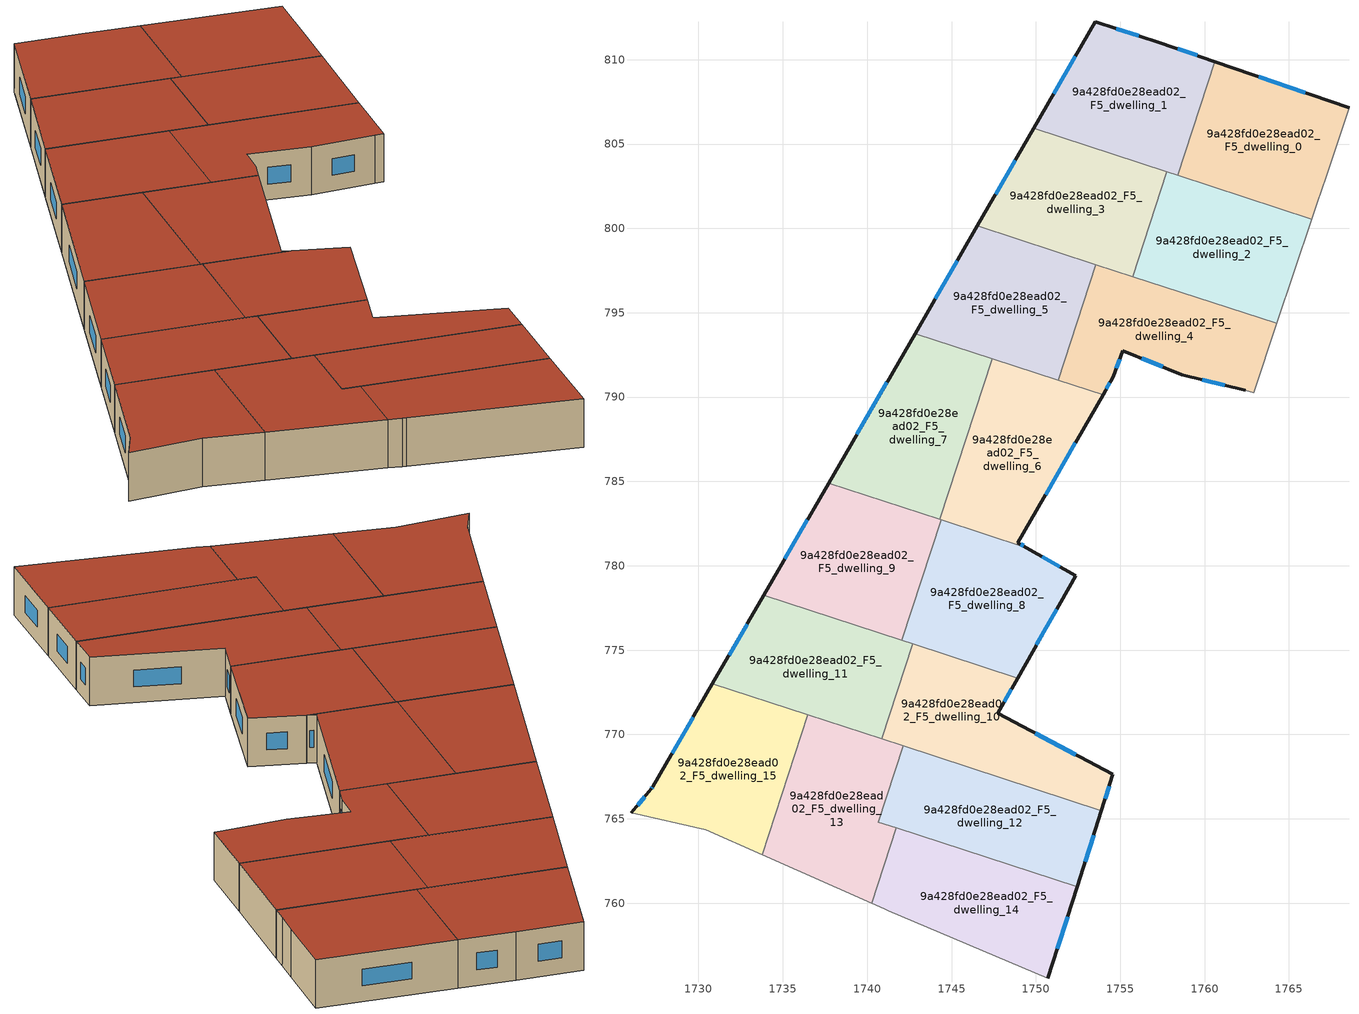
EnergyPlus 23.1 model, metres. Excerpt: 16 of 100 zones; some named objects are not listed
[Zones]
9a428fd0e28ead02_F5_dwelling_0
 floor to 9a428fd0e28ead02_F4_dwelling_0 (EU_floor_Construction): 1768.56,807.14 1767.2,803.07 1766.68,801.53 1766.35,800.55 1758.42,803.14 1760.62,809.88 z15
 wall outside (EU_wall_Construction): 1768.56,807.14 1760.62,809.88 z15:18
 wall to 9a428fd0e28ead02_F5_dwelling_1 (EU_wall_Construction): 1760.62,809.88 1758.42,803.14 z15:18
 wall adiabatic (EU_wall_Construction): 1766.35,800.55 1766.68,801.53 1767.2,803.07 1768.56,807.14 z15:18
 wall to 9a428fd0e28ead02_F5_dwelling_2 (EU_wall_Construction): 1758.42,803.14 1766.35,800.55 z15:18
 window (EU_Window_Construction): 1765.98,808.03 1763.2,808.99 z15.98:17.02
 roof outside (EU_roof_Construction): 1766.68,801.53 1767.2,803.07 1768.56,807.14 1760.62,809.88 1758.42,803.14 1766.35,800.55 z18
9a428fd0e28ead02_F5_dwelling_1
 floor to 9a428fd0e28ead02_F4_dwelling_1 (EU_floor_Construction): 1760.62,809.88 1758.42,803.14 1749.87,805.92 1753.53,812.25 1757.35,811.01 z15
 wall outside (EU_wall_Construction): 1760.62,809.88 1757.35,811.01 1753.53,812.25 1749.87,805.92 z15:18
 wall to 9a428fd0e28ead02_F5_dwelling_3 (EU_wall_Construction): 1749.87,805.92 1757.77,803.35 z15:18
 wall to 9a428fd0e28ead02_F5_dwelling_2 (EU_wall_Construction): 1757.77,803.35 1758.42,803.14 z15:18
 window (EU_Window_Construction): 1756.11,811.41 1754.77,811.85 / 1759.55,810.25 1758.41,810.64 / 1752.34,810.19 1751.06,807.98 z15.98:17.02
 roof outside (EU_roof_Construction): 1758.42,803.14 1760.62,809.88 1757.35,811.01 1753.53,812.25 1749.87,805.92 z18
9a428fd0e28ead02_F5_dwelling_10
 floor to 9a428fd0e28ead02_F4_dwelling_10 (EU_floor_Construction): 1748.92,773.35 1747.74,771.26 1754.57,767.63 1753.89,765.49 1740.85,769.74 1742.69,775.38 z15
 wall outside (EU_wall_Construction): 1753.89,765.49 1754.57,767.63 1747.74,771.26 1748.92,773.35 z15:18
 wall to 9a428fd0e28ead02_F5_dwelling_11 (EU_wall_Construction): 1742.69,775.38 1740.85,769.74 z15:18
 wall to 9a428fd0e28ead02_F5_dwelling_12 (EU_wall_Construction): 1742.12,769.32 1753.89,765.49 z15:18
 wall to 9a428fd0e28ead02_F5_dwelling_8 (EU_wall_Construction): 1748.92,773.35 1742.69,775.38 z15:18
 wall to 9a428fd0e28ead02_F5_dwelling_13 (EU_wall_Construction): 1740.85,769.74 1742.12,769.32 z15:18
 window (EU_Window_Construction): 1748.12,771.94 1748.54,772.67 / 1752.35,768.81 1749.96,770.08 / 1754.11,766.19 1754.35,766.94 z15.98:17.02
 roof outside (EU_roof_Construction): 1753.89,765.49 1754.57,767.63 1747.74,771.26 1748.92,773.35 1742.69,775.38 1740.85,769.74 z18
9a428fd0e28ead02_F5_dwelling_11
 floor to 9a428fd0e28ead02_F4_dwelling_11 (EU_floor_Construction): 1742.69,775.38 1740.85,769.74 1730.83,773 1733.86,778.25 z15
 wall outside (EU_wall_Construction): 1733.86,778.25 1730.83,773 z15:18
 wall to 9a428fd0e28ead02_F5_dwelling_9 (EU_wall_Construction): 1742.06,775.58 1733.86,778.25 z15:18
 wall to 9a428fd0e28ead02_F5_dwelling_15 (EU_wall_Construction): 1730.83,773 1736.48,771.16 z15:18
 wall to 9a428fd0e28ead02_F5_dwelling_13 (EU_wall_Construction): 1736.48,771.16 1740.86,769.74 z15:18
 wall to 9a428fd0e28ead02_F5_dwelling_8 (EU_wall_Construction): 1742.69,775.37 1742.06,775.58 z15:18
 window (EU_Window_Construction): 1732.88,776.54 1731.82,774.71 z15.98:17.02
 roof outside (EU_roof_Construction): 1740.85,769.74 1742.69,775.38 1733.86,778.25 1730.83,773 z18
9a428fd0e28ead02_F5_dwelling_12
 floor to 9a428fd0e28ead02_F4_dwelling_12 (EU_floor_Construction): 1753.89,765.49 1752.44,760.97 1740.66,764.81 1742.12,769.32 z15
 wall outside (EU_wall_Construction): 1752.44,760.97 1753.89,765.49 z15:18
 wall to 9a428fd0e28ead02_F5_dwelling_13 (EU_wall_Construction): 1742.12,769.32 1740.66,764.81 1741.72,764.47 z15:18
 wall to 9a428fd0e28ead02_F5_dwelling_14 (EU_wall_Construction): 1741.72,764.47 1752.44,760.97 z15:18
 window (EU_Window_Construction): 1752.91,762.44 1753.42,764.02 z15.98:17.02
 roof outside (EU_roof_Construction): 1752.44,760.97 1753.89,765.49 1742.12,769.32 1740.66,764.81 z18
9a428fd0e28ead02_F5_dwelling_13
 floor to 9a428fd0e28ead02_F4_dwelling_13 (EU_floor_Construction): 1742.12,769.32 1740.66,764.81 1741.72,764.47 1740.27,760 1733.78,762.87 1736.48,771.16 z15
 wall to 9a428fd0e28ead02_F5_dwelling_14 (EU_wall_Construction): 1740.27,760 1741.72,764.47 z15:18
 wall adiabatic (EU_wall_Construction): 1733.78,762.87 1740.27,760 z15:18
 wall to 9a428fd0e28ead02_F5_dwelling_15 (EU_wall_Construction): 1736.48,771.16 1733.78,762.87 z15:18
 roof outside (EU_roof_Construction): 1740.27,760 1741.72,764.47 1740.66,764.81 1742.12,769.32 1736.48,771.16 1733.78,762.87 z18
9a428fd0e28ead02_F5_dwelling_14
 floor to 9a428fd0e28ead02_F4_dwelling_14 (EU_floor_Construction): 1752.44,760.97 1750.71,755.55 1741.25,759.56 1741.02,759.67 1740.27,760 1741.72,764.47 z15
 wall outside (EU_wall_Construction): 1750.71,755.55 1752.44,760.97 z15:18
 wall adiabatic (EU_wall_Construction): 1740.27,760 1741.02,759.67 1741.25,759.56 1750.71,755.55 z15:18
 window (EU_Window_Construction): 1751.27,757.31 1751.88,759.21 z15.98:17.02
 roof outside (EU_roof_Construction): 1750.71,755.55 1752.44,760.97 1741.72,764.47 1740.27,760 1741.02,759.67 1741.25,759.56 z18
9a428fd0e28ead02_F5_dwelling_15
 floor to 9a428fd0e28ead02_F4_dwelling_15 (EU_floor_Construction): 1736.48,771.16 1733.78,762.87 1730.44,764.35 1726,765.35 1727.19,766.77 1727.3,766.9 1730.83,773 z15
 wall outside (EU_wall_Construction): 1730.83,773 1727.3,766.9 1727.19,766.77 1726,765.35 z15:18
 wall adiabatic (EU_wall_Construction): 1726,765.35 1730.44,764.35 1733.78,762.87 z15:18
 window (EU_Window_Construction): 1727.27,766.86 1727.23,766.81 / 1729.68,771.02 1728.45,768.88 / 1726.81,766.31 1726.39,765.81 z15.98:17.02
 roof outside (EU_roof_Construction): 1733.78,762.87 1736.48,771.16 1730.83,773 1727.3,766.9 1727.19,766.77 1726,765.35 1730.44,764.35 z18
9a428fd0e28ead02_F5_dwelling_2
 floor to 9a428fd0e28ead02_F4_dwelling_2 (EU_floor_Construction): 1766.35,800.55 1764.29,794.36 1755.75,797.14 1757.77,803.35 z15
 wall to 9a428fd0e28ead02_F5_dwelling_3 (EU_wall_Construction): 1757.77,803.35 1755.75,797.14 z15:18
 wall adiabatic (EU_wall_Construction): 1764.29,794.36 1766.35,800.55 z15:18
 wall to 9a428fd0e28ead02_F5_dwelling_4 (EU_wall_Construction): 1755.75,797.14 1764.29,794.36 z15:18
 roof outside (EU_roof_Construction): 1764.29,794.36 1766.35,800.55 1757.77,803.35 1755.75,797.14 z18
9a428fd0e28ead02_F5_dwelling_3
 floor to 9a428fd0e28ead02_F4_dwelling_3 (EU_floor_Construction): 1757.77,803.35 1755.75,797.14 1746.53,800.14 1749.87,805.92 z15
 wall outside (EU_wall_Construction): 1749.87,805.92 1746.53,800.14 z15:18
 wall to 9a428fd0e28ead02_F5_dwelling_5 (EU_wall_Construction): 1746.53,800.14 1753.55,797.86 z15:18
 wall to 9a428fd0e28ead02_F5_dwelling_4 (EU_wall_Construction): 1753.55,797.86 1755.75,797.14 z15:18
 window (EU_Window_Construction): 1748.78,804.04 1747.62,802.02 z15.98:17.02
 roof outside (EU_roof_Construction): 1755.75,797.14 1757.77,803.35 1749.87,805.92 1746.53,800.14 z18
9a428fd0e28ead02_F5_dwelling_4
 floor to 9a428fd0e28ead02_F4_dwelling_4 (EU_floor_Construction): 1764.29,794.36 1762.92,790.25 1762.42,790.4 1758.65,791.32 1755.15,792.76 1754.59,791.2 1753.98,790.14 1751.32,791 1753.55,797.86 z15
 wall outside (EU_wall_Construction): 1753.98,790.14 1754.59,791.2 1755.15,792.76 1758.65,791.32 1762.42,790.4 z15:18
 wall to 9a428fd0e28ead02_F5_dwelling_5 (EU_wall_Construction): 1753.55,797.86 1751.32,791 z15:18
 wall adiabatic (EU_wall_Construction): 1762.42,790.4 1762.92,790.25 1764.29,794.36 z15:18
 wall to 9a428fd0e28ead02_F5_dwelling_6 (EU_wall_Construction): 1751.32,791 1753.98,790.14 z15:18
 window (EU_Window_Construction): 1754.77,791.71 1754.97,792.25 / 1754.18,790.48 1754.39,790.85 / 1759.88,791.02 1761.19,790.7 / 1756.29,792.29 1757.51,791.79 z15.98:17.02
 roof outside (EU_roof_Construction): 1762.92,790.25 1764.29,794.36 1753.55,797.86 1751.32,791 1753.98,790.14 1754.59,791.2 1755.15,792.76 1758.65,791.32 1762.42,790.4 z18
9a428fd0e28ead02_F5_dwelling_5
 floor to 9a428fd0e28ead02_F4_dwelling_5 (EU_floor_Construction): 1753.55,797.86 1751.32,791 1742.84,793.76 1746.53,800.14 z15
 wall outside (EU_wall_Construction): 1746.53,800.14 1742.84,793.76 z15:18
 wall to 9a428fd0e28ead02_F5_dwelling_7 (EU_wall_Construction): 1742.84,793.76 1747.41,792.28 z15:18
 wall to 9a428fd0e28ead02_F5_dwelling_6 (EU_wall_Construction): 1747.41,792.28 1751.32,791 z15:18
 window (EU_Window_Construction): 1745.33,798.07 1744.04,795.84 z15.98:17.02
 roof outside (EU_roof_Construction): 1751.32,791 1753.55,797.86 1746.53,800.14 1742.84,793.76 z18
9a428fd0e28ead02_F5_dwelling_6
 floor to 9a428fd0e28ead02_F4_dwelling_6 (EU_floor_Construction): 1753.98,790.14 1748.94,781.37 1749.44,781.08 1744.3,782.75 1747.41,792.28 z15
 wall outside (EU_wall_Construction): 1749.44,781.08 1748.94,781.37 1753.98,790.14 z15:18
 wall to 9a428fd0e28ead02_F5_dwelling_7 (EU_wall_Construction): 1747.41,792.28 1744.3,782.75 z15:18
 wall to 9a428fd0e28ead02_F5_dwelling_8 (EU_wall_Construction): 1744.39,782.73 1749.44,781.08 z15:18
 wall to 9a428fd0e28ead02_F5_dwelling_9 (EU_wall_Construction): 1744.3,782.75 1744.39,782.73 z15:18
 window (EU_Window_Construction): 1750.58,784.22 1752.34,787.29 / 1749.28,781.18 1749.1,781.28 z15.98:17.02
 roof outside (EU_roof_Construction): 1749.44,781.08 1748.94,781.37 1753.98,790.14 1747.41,792.28 1744.3,782.75 z18
9a428fd0e28ead02_F5_dwelling_7
 floor to 9a428fd0e28ead02_F4_dwelling_7 (EU_floor_Construction): 1747.41,792.28 1744.3,782.75 1737.71,784.9 1742.84,793.76 z15
 wall outside (EU_wall_Construction): 1742.84,793.76 1737.71,784.9 z15:18
 wall to 9a428fd0e28ead02_F5_dwelling_9 (EU_wall_Construction): 1737.71,784.9 1744.3,782.75 z15:18
 window (EU_Window_Construction): 1741.17,790.88 1739.38,787.78 z15.98:17.02
 roof outside (EU_roof_Construction): 1744.3,782.75 1747.41,792.28 1742.84,793.76 1737.71,784.9 z18
9a428fd0e28ead02_F5_dwelling_8
 floor to 9a428fd0e28ead02_F4_dwelling_8 (EU_floor_Construction): 1752.35,779.41 1748.92,773.35 1742.06,775.58 1744.39,782.73 1749.44,781.08 z15
 wall outside (EU_wall_Construction): 1748.92,773.35 1752.35,779.41 1749.44,781.08 z15:18
 wall to 9a428fd0e28ead02_F5_dwelling_9 (EU_wall_Construction): 1744.39,782.73 1742.06,775.58 z15:18
 window (EU_Window_Construction): 1750.04,775.32 1751.23,777.44 / 1751.4,779.95 1750.39,780.54 z15.98:17.02
 roof outside (EU_roof_Construction): 1748.92,773.35 1752.35,779.41 1749.44,781.08 1744.39,782.73 1742.06,775.58 z18
9a428fd0e28ead02_F5_dwelling_9
 floor to 9a428fd0e28ead02_F4_dwelling_9 (EU_floor_Construction): 1744.39,782.73 1742.06,775.58 1733.86,778.25 1737.71,784.9 z15
 wall outside (EU_wall_Construction): 1737.71,784.9 1733.86,778.25 z15:18
 window (EU_Window_Construction): 1736.46,782.74 1735.12,780.41 z15.98:17.02
 roof outside (EU_roof_Construction): 1742.06,775.58 1744.39,782.73 1737.71,784.9 1733.86,778.25 z18
[Building]
EU S2 Campaign: North Axis=0; Terrain=City; Solar Distribution=FullExterior
[Site:Location]
Bologna: Latitude=44.5; Longitude=11.25; Time Zone=1; Elevation=37
[SizingPeriod:WeatherFileDays]
AnnualSizingPeriod: Begin Month=1; Begin Day of Month=1; End Month=12; End Day of Month=31; Day of Week for Start Day=Monday; Use Weather File Daylight Saving Period=No; Use Weather File Rain and Snow Indicators=No
[MATERIAL]
EU_InternalMass_Material: Roughness=MediumRough; Thickness=0.1; Conductivity=1; Density=1800; Specific Heat=900; Thermal Absorptance=0.9; Solar Absorptance=0.7; Visible Absorptance=0.7
[MATERIAL:NOMASS] Roughness=MediumRough; Thermal Absorptance=0.9; Solar Absorptance=0.7; Visible Absorptance=0.7
Name | Thermal Resistance
EU_wall_NoMass | 0.905828
EU_roof_NoMass | 0.37593
EU_floor_NoMass | 0.67114
[WINDOWMATERIAL:SIMPLEGLAZINGSYSTEM]
EU_Window_SimpleGlazing: UFactor=4.52486; Solar Heat Gain Coefficient=0.85; Visible Transmittance=0.85
[CONSTRUCTION]
EU_wall_Construction: EU_wall_NoMass
EU_roof_Construction: EU_roof_NoMass
EU_floor_Construction: EU_floor_NoMass
EU_Window_Construction: EU_Window_SimpleGlazing
EU_InternalMass_Construction: EU_InternalMass_Material
[ZONE] Type=1; Multiplier=1; Ceiling Height=autocalculate; Floor Area=autocalculate; Part of Total Floor Area=Yes
Name | Volume
9a428fd0e28ead02_F5_dwelling_0 | 176.299
9a428fd0e28ead02_F5_dwelling_1 | 176.317
9a428fd0e28ead02_F5_dwelling_10 | 176.316
9a428fd0e28ead02_F5_dwelling_11; 9a428fd0e28ead02_F5_dwelling_8 | 176.314
9a428fd0e28ead02_F5_dwelling_12 | 176.288
9a428fd0e28ead02_F5_dwelling_13; 9a428fd0e28ead02_F5_dwelling_6 | 176.306
9a428fd0e28ead02_F5_dwelling_14 | 176.318
9a428fd0e28ead02_F5_dwelling_15 | 176.297
9a428fd0e28ead02_F5_dwelling_2 | 176.302
9a428fd0e28ead02_F5_dwelling_3 | 176.283
9a428fd0e28ead02_F5_dwelling_4 | 176.29
9a428fd0e28ead02_F5_dwelling_5 | 176.311
9a428fd0e28ead02_F5_dwelling_7 | 176.298
9a428fd0e28ead02_F5_dwelling_9 | 176.309
[INTERNALMASS] Construction=EU_InternalMass_Construction
Name | Zone or ZoneList | Surface Area
9a428fd0e28ead02_F5_dwelling_0_EU_InternalMass | 9a428fd0e28ead02_F5_dwelling_0 | 58.7665
9a428fd0e28ead02_F5_dwelling_1_EU_InternalMass | 9a428fd0e28ead02_F5_dwelling_1 | 58.7744
9a428fd0e28ead02_F5_dwelling_2_EU_InternalMass | 9a428fd0e28ead02_F5_dwelling_2 | 58.7672
9a428fd0e28ead02_F5_dwelling_3_EU_InternalMass | 9a428fd0e28ead02_F5_dwelling_3 | 58.7617
9a428fd0e28ead02_F5_dwelling_4_EU_InternalMass | 9a428fd0e28ead02_F5_dwelling_4 | 58.7632
9a428fd0e28ead02_F5_dwelling_5_EU_InternalMass | 9a428fd0e28ead02_F5_dwelling_5 | 58.7719
9a428fd0e28ead02_F5_dwelling_6_EU_InternalMass | 9a428fd0e28ead02_F5_dwelling_6 | 58.7709
9a428fd0e28ead02_F5_dwelling_7_EU_InternalMass | 9a428fd0e28ead02_F5_dwelling_7 | 58.7636
9a428fd0e28ead02_F5_dwelling_8_EU_InternalMass | 9a428fd0e28ead02_F5_dwelling_8 | 58.7719
9a428fd0e28ead02_F5_dwelling_9_EU_InternalMass | 9a428fd0e28ead02_F5_dwelling_9 | 58.7702
9a428fd0e28ead02_F5_dwelling_10_EU_InternalMass | 9a428fd0e28ead02_F5_dwelling_10 | 58.7738
9a428fd0e28ead02_F5_dwelling_11_EU_InternalMass | 9a428fd0e28ead02_F5_dwelling_11 | 58.7729
9a428fd0e28ead02_F5_dwelling_12_EU_InternalMass | 9a428fd0e28ead02_F5_dwelling_12 | 58.7638
9a428fd0e28ead02_F5_dwelling_13_EU_InternalMass | 9a428fd0e28ead02_F5_dwelling_13 | 58.7687
9a428fd0e28ead02_F5_dwelling_14_EU_InternalMass | 9a428fd0e28ead02_F5_dwelling_14 | 58.7746
9a428fd0e28ead02_F5_dwelling_15_EU_InternalMass | 9a428fd0e28ead02_F5_dwelling_15 | 58.7653
[OTHEREQUIPMENT] Fuel Type=Electricity; Design Level Calculation Method=Watts/Area; Power per Zone Floor Area=1; Fraction Latent=0; Fraction Radiant=0; Fraction Lost=0; Carbon Dioxide Generation Rate=0; EndUse Subcategory=EU_Step8_InternalGains
Name | Zone or ZoneList or Space or SpaceList | Schedule
EU_Step8_InternalGain_9a428fd0e28ead02_F5_dwelling_0_f000 | 9a428fd0e28ead02_F5_dwelling_0 | EU_Step8_GainSchedule_9a428fd0e28ead02_F5_dwelling_0_f000
EU_Step8_InternalGain_9a428fd0e28ead02_F5_dwelling_1_f000 | 9a428fd0e28ead02_F5_dwelling_1 | EU_Step8_GainSchedule_9a428fd0e28ead02_F5_dwelling_1_f000
EU_Step8_InternalGain_9a428fd0e28ead02_F5_dwelling_2_f000 | 9a428fd0e28ead02_F5_dwelling_2 | EU_Step8_GainSchedule_9a428fd0e28ead02_F5_dwelling_2_f000
EU_Step8_InternalGain_9a428fd0e28ead02_F5_dwelling_3_f000 | 9a428fd0e28ead02_F5_dwelling_3 | EU_Step8_GainSchedule_9a428fd0e28ead02_F5_dwelling_3_f000
EU_Step8_InternalGain_9a428fd0e28ead02_F5_dwelling_4_f000 | 9a428fd0e28ead02_F5_dwelling_4 | EU_Step8_GainSchedule_9a428fd0e28ead02_F5_dwelling_4_f000
EU_Step8_InternalGain_9a428fd0e28ead02_F5_dwelling_5_f000 | 9a428fd0e28ead02_F5_dwelling_5 | EU_Step8_GainSchedule_9a428fd0e28ead02_F5_dwelling_5_f000
EU_Step8_InternalGain_9a428fd0e28ead02_F5_dwelling_6_f000 | 9a428fd0e28ead02_F5_dwelling_6 | EU_Step8_GainSchedule_9a428fd0e28ead02_F5_dwelling_6_f000
EU_Step8_InternalGain_9a428fd0e28ead02_F5_dwelling_7_f000 | 9a428fd0e28ead02_F5_dwelling_7 | EU_Step8_GainSchedule_9a428fd0e28ead02_F5_dwelling_7_f000
EU_Step8_InternalGain_9a428fd0e28ead02_F5_dwelling_8_f000 | 9a428fd0e28ead02_F5_dwelling_8 | EU_Step8_GainSchedule_9a428fd0e28ead02_F5_dwelling_8_f000
EU_Step8_InternalGain_9a428fd0e28ead02_F5_dwelling_9_f000 | 9a428fd0e28ead02_F5_dwelling_9 | EU_Step8_GainSchedule_9a428fd0e28ead02_F5_dwelling_9_f000
EU_Step8_InternalGain_9a428fd0e28ead02_F5_dwelling_10_f000 | 9a428fd0e28ead02_F5_dwelling_10 | EU_Step8_GainSchedule_9a428fd0e28ead02_F5_dwelling_10_f000
EU_Step8_InternalGain_9a428fd0e28ead02_F5_dwelling_11_f000 | 9a428fd0e28ead02_F5_dwelling_11 | EU_Step8_GainSchedule_9a428fd0e28ead02_F5_dwelling_11_f000
EU_Step8_InternalGain_9a428fd0e28ead02_F5_dwelling_12_f000 | 9a428fd0e28ead02_F5_dwelling_12 | EU_Step8_GainSchedule_9a428fd0e28ead02_F5_dwelling_12_f000
EU_Step8_InternalGain_9a428fd0e28ead02_F5_dwelling_13_f000 | 9a428fd0e28ead02_F5_dwelling_13 | EU_Step8_GainSchedule_9a428fd0e28ead02_F5_dwelling_13_f000
EU_Step8_InternalGain_9a428fd0e28ead02_F5_dwelling_14_f000 | 9a428fd0e28ead02_F5_dwelling_14 | EU_Step8_GainSchedule_9a428fd0e28ead02_F5_dwelling_14_f000
EU_Step8_InternalGain_9a428fd0e28ead02_F5_dwelling_15_f000 | 9a428fd0e28ead02_F5_dwelling_15 | EU_Step8_GainSchedule_9a428fd0e28ead02_F5_dwelling_15_f000
[ZONEVENTILATION:DESIGNFLOWRATE] Schedule=EU_AlwaysOn; Design Flow Rate Calculation Method=AirChanges/Hour; Air Changes per Hour=0.73129; Ventilation Type=Natural; Fan Pressure Rise=0; Fan Total Efficiency=1; Constant Term Coefficient=1; Temperature Term Coefficient=0; Velocity Term Coefficient=0; Velocity Squared Term Coefficient=0; Minimum Indoor Temperature=-100; Maximum Indoor Temperature=100; Delta Temperature=-100; Minimum Outdoor Temperature=-100; Maximum Outdoor Temperature=100; Maximum Wind Speed=40
Name | Zone or ZoneList or Space or SpaceList
EU_ConstantAir_9a428fd0e28ead02_F5_dwelling_0 | 9a428fd0e28ead02_F5_dwelling_0
EU_ConstantAir_9a428fd0e28ead02_F5_dwelling_1 | 9a428fd0e28ead02_F5_dwelling_1
EU_ConstantAir_9a428fd0e28ead02_F5_dwelling_2 | 9a428fd0e28ead02_F5_dwelling_2
EU_ConstantAir_9a428fd0e28ead02_F5_dwelling_3 | 9a428fd0e28ead02_F5_dwelling_3
EU_ConstantAir_9a428fd0e28ead02_F5_dwelling_4 | 9a428fd0e28ead02_F5_dwelling_4
EU_ConstantAir_9a428fd0e28ead02_F5_dwelling_5 | 9a428fd0e28ead02_F5_dwelling_5
EU_ConstantAir_9a428fd0e28ead02_F5_dwelling_6 | 9a428fd0e28ead02_F5_dwelling_6
EU_ConstantAir_9a428fd0e28ead02_F5_dwelling_7 | 9a428fd0e28ead02_F5_dwelling_7
EU_ConstantAir_9a428fd0e28ead02_F5_dwelling_8 | 9a428fd0e28ead02_F5_dwelling_8
EU_ConstantAir_9a428fd0e28ead02_F5_dwelling_9 | 9a428fd0e28ead02_F5_dwelling_9
EU_ConstantAir_9a428fd0e28ead02_F5_dwelling_10 | 9a428fd0e28ead02_F5_dwelling_10
EU_ConstantAir_9a428fd0e28ead02_F5_dwelling_11 | 9a428fd0e28ead02_F5_dwelling_11
EU_ConstantAir_9a428fd0e28ead02_F5_dwelling_12 | 9a428fd0e28ead02_F5_dwelling_12
EU_ConstantAir_9a428fd0e28ead02_F5_dwelling_13 | 9a428fd0e28ead02_F5_dwelling_13
EU_ConstantAir_9a428fd0e28ead02_F5_dwelling_14 | 9a428fd0e28ead02_F5_dwelling_14
EU_ConstantAir_9a428fd0e28ead02_F5_dwelling_15 | 9a428fd0e28ead02_F5_dwelling_15
[HVACTEMPLATE:ZONE:IDEALLOADSAIRSYSTEM] System Availability Schedule=EU_AlwaysOn; Maximum Heating Supply Air Temperature=50; Minimum Cooling Supply Air Temperature=13; Maximum Heating Supply Air Humidity Ratio=0.0156; Minimum Cooling Supply Air Humidity Ratio=0.0077; Heating Limit=NoLimit; Cooling Limit=NoLimit; Heating Availability Schedule=EU_AlwaysOn; Cooling Availability Schedule=EU_CoolingOff; Dehumidification Control Type=ConstantSensibleHeatRatio; Cooling Sensible Heat Ratio=0.7; Dehumidification Setpoint=60; Humidification Control Type=None; Humidification Setpoint=30; Outdoor Air Method=None; Outdoor Air Flow Rate per Person=0.00944; Outdoor Air Flow Rate per Zone Floor Area=0; Outdoor Air Flow Rate per Zone=0; Demand Controlled Ventilation Type=None; Outdoor Air Economizer Type=NoEconomizer; Heat Recovery Type=None; Sensible Heat Recovery Effectiveness=0.7; Latent Heat Recovery Effectiveness=0.65
Name | Template Thermostat
9a428fd0e28ead02_F5_dwelling_0 | EU_HeatOnly_9a428fd0e28ead02_F5_dwelling_0
9a428fd0e28ead02_F5_dwelling_1 | EU_HeatOnly_9a428fd0e28ead02_F5_dwelling_1
9a428fd0e28ead02_F5_dwelling_2 | EU_HeatOnly_9a428fd0e28ead02_F5_dwelling_2
9a428fd0e28ead02_F5_dwelling_3 | EU_HeatOnly_9a428fd0e28ead02_F5_dwelling_3
9a428fd0e28ead02_F5_dwelling_4 | EU_HeatOnly_9a428fd0e28ead02_F5_dwelling_4
9a428fd0e28ead02_F5_dwelling_5 | EU_HeatOnly_9a428fd0e28ead02_F5_dwelling_5
9a428fd0e28ead02_F5_dwelling_6 | EU_HeatOnly_9a428fd0e28ead02_F5_dwelling_6
9a428fd0e28ead02_F5_dwelling_7 | EU_HeatOnly_9a428fd0e28ead02_F5_dwelling_7
9a428fd0e28ead02_F5_dwelling_8 | EU_HeatOnly_9a428fd0e28ead02_F5_dwelling_8
9a428fd0e28ead02_F5_dwelling_9 | EU_HeatOnly_9a428fd0e28ead02_F5_dwelling_9
9a428fd0e28ead02_F5_dwelling_10 | EU_HeatOnly_9a428fd0e28ead02_F5_dwelling_10
9a428fd0e28ead02_F5_dwelling_11 | EU_HeatOnly_9a428fd0e28ead02_F5_dwelling_11
9a428fd0e28ead02_F5_dwelling_12 | EU_HeatOnly_9a428fd0e28ead02_F5_dwelling_12
9a428fd0e28ead02_F5_dwelling_13 | EU_HeatOnly_9a428fd0e28ead02_F5_dwelling_13
9a428fd0e28ead02_F5_dwelling_14 | EU_HeatOnly_9a428fd0e28ead02_F5_dwelling_14
9a428fd0e28ead02_F5_dwelling_15 | EU_HeatOnly_9a428fd0e28ead02_F5_dwelling_15
[SIZING:ZONE] Zone Cooling Design Supply Air Temperature Input Method=SupplyAirTemperature; Zone Cooling Design Supply Air Temperature=13; Zone Heating Design Supply Air Temperature Input Method=SupplyAirTemperature; Zone Heating Design Supply Air Temperature=50; Zone Cooling Design Supply Air Humidity Ratio=0.008; Zone Heating Design Supply Air Humidity Ratio=0.008; Cooling Design Air Flow Method=DesignDay; Cooling Design Air Flow Rate=0; Cooling Minimum Air Flow per Zone Floor Area=0.000762; Cooling Minimum Air Flow=0; Cooling Minimum Air Flow Fraction=0.2; Heating Design Air Flow Method=DesignDay; Heating Design Air Flow Rate=0; Heating Maximum Air Flow per Zone Floor Area=0.002032; Heating Maximum Air Flow=0.141576; Heating Maximum Air Flow Fraction=0.3; Account for Dedicated Outdoor Air System=No; Dedicated Outdoor Air System Control Strategy=NeutralSupplyAir; Dedicated Outdoor Air Low Setpoint Temperature for Design=autosize; Dedicated Outdoor Air High Setpoint Temperature for Design=autosize; Zone Load Sizing Method=Sensible Load Only No Latent Load; Zone Latent Cooling Design Supply Air Humidity Ratio Input Method=HumidityRatioDifference; Zone Cooling Design Supply Air Humidity Ratio Difference=0.005; Zone Latent Heating Design Supply Air Humidity Ratio Input Method=HumidityRatioDifference; Zone Humidification Design Supply Air Humidity Ratio Difference=0.005
9a428fd0e28ead02_F5_dwelling_0; 9a428fd0e28ead02_F5_dwelling_1; 9a428fd0e28ead02_F5_dwelling_2; 9a428fd0e28ead02_F5_dwelling_3; 9a428fd0e28ead02_F5_dwelling_4; 9a428fd0e28ead02_F5_dwelling_5; 9a428fd0e28ead02_F5_dwelling_6; 9a428fd0e28ead02_F5_dwelling_7; 9a428fd0e28ead02_F5_dwelling_8; 9a428fd0e28ead02_F5_dwelling_9; 9a428fd0e28ead02_F5_dwelling_10; 9a428fd0e28ead02_F5_dwelling_11; 9a428fd0e28ead02_F5_dwelling_12; 9a428fd0e28ead02_F5_dwelling_13; 9a428fd0e28ead02_F5_dwelling_14; 9a428fd0e28ead02_F5_dwelling_15
[SCHEDULE:CONSTANT]
Name | Hourly Value
EU_AlwaysOn | 1
EU_CoolingOff | 0
[SCHEDULE:FILE] Column Number=1; Rows to Skip at Top=0; Number of Hours of Data=8760; Column Separator=Comma; Interpolate to Timestep=No; Minutes per Item=60; Adjust Schedule for Daylight Savings=Yes
Name | File
EU_Step8_GainSchedule_9a428fd0e28ead02_F5_dwelling_0_f000 | ../../schedules/9a428fd0e28ead02/9a428fd0e28ead02_F5_dwelling_0_f000_gain.csv
EU_Step8_GainSchedule_9a428fd0e28ead02_F5_dwelling_1_f000 | ../../schedules/9a428fd0e28ead02/9a428fd0e28ead02_F5_dwelling_1_f000_gain.csv
EU_Step8_GainSchedule_9a428fd0e28ead02_F5_dwelling_2_f000 | ../../schedules/9a428fd0e28ead02/9a428fd0e28ead02_F5_dwelling_2_f000_gain.csv
EU_Step8_GainSchedule_9a428fd0e28ead02_F5_dwelling_3_f000 | ../../schedules/9a428fd0e28ead02/9a428fd0e28ead02_F5_dwelling_3_f000_gain.csv
EU_Step8_GainSchedule_9a428fd0e28ead02_F5_dwelling_4_f000 | ../../schedules/9a428fd0e28ead02/9a428fd0e28ead02_F5_dwelling_4_f000_gain.csv
EU_Step8_GainSchedule_9a428fd0e28ead02_F5_dwelling_5_f000 | ../../schedules/9a428fd0e28ead02/9a428fd0e28ead02_F5_dwelling_5_f000_gain.csv
EU_Step8_GainSchedule_9a428fd0e28ead02_F5_dwelling_6_f000 | ../../schedules/9a428fd0e28ead02/9a428fd0e28ead02_F5_dwelling_6_f000_gain.csv
EU_Step8_GainSchedule_9a428fd0e28ead02_F5_dwelling_7_f000 | ../../schedules/9a428fd0e28ead02/9a428fd0e28ead02_F5_dwelling_7_f000_gain.csv
EU_Step8_GainSchedule_9a428fd0e28ead02_F5_dwelling_8_f000 | ../../schedules/9a428fd0e28ead02/9a428fd0e28ead02_F5_dwelling_8_f000_gain.csv
EU_Step8_GainSchedule_9a428fd0e28ead02_F5_dwelling_9_f000 | ../../schedules/9a428fd0e28ead02/9a428fd0e28ead02_F5_dwelling_9_f000_gain.csv
EU_Step8_GainSchedule_9a428fd0e28ead02_F5_dwelling_10_f000 | ../../schedules/9a428fd0e28ead02/9a428fd0e28ead02_F5_dwelling_10_f000_gain.csv
EU_Step8_GainSchedule_9a428fd0e28ead02_F5_dwelling_11_f000 | ../../schedules/9a428fd0e28ead02/9a428fd0e28ead02_F5_dwelling_11_f000_gain.csv
EU_Step8_GainSchedule_9a428fd0e28ead02_F5_dwelling_12_f000 | ../../schedules/9a428fd0e28ead02/9a428fd0e28ead02_F5_dwelling_12_f000_gain.csv
EU_Step8_GainSchedule_9a428fd0e28ead02_F5_dwelling_13_f000 | ../../schedules/9a428fd0e28ead02/9a428fd0e28ead02_F5_dwelling_13_f000_gain.csv
EU_Step8_GainSchedule_9a428fd0e28ead02_F5_dwelling_14_f000 | ../../schedules/9a428fd0e28ead02/9a428fd0e28ead02_F5_dwelling_14_f000_gain.csv
EU_Step8_GainSchedule_9a428fd0e28ead02_F5_dwelling_15_f000 | ../../schedules/9a428fd0e28ead02/9a428fd0e28ead02_F5_dwelling_15_f000_gain.csv
